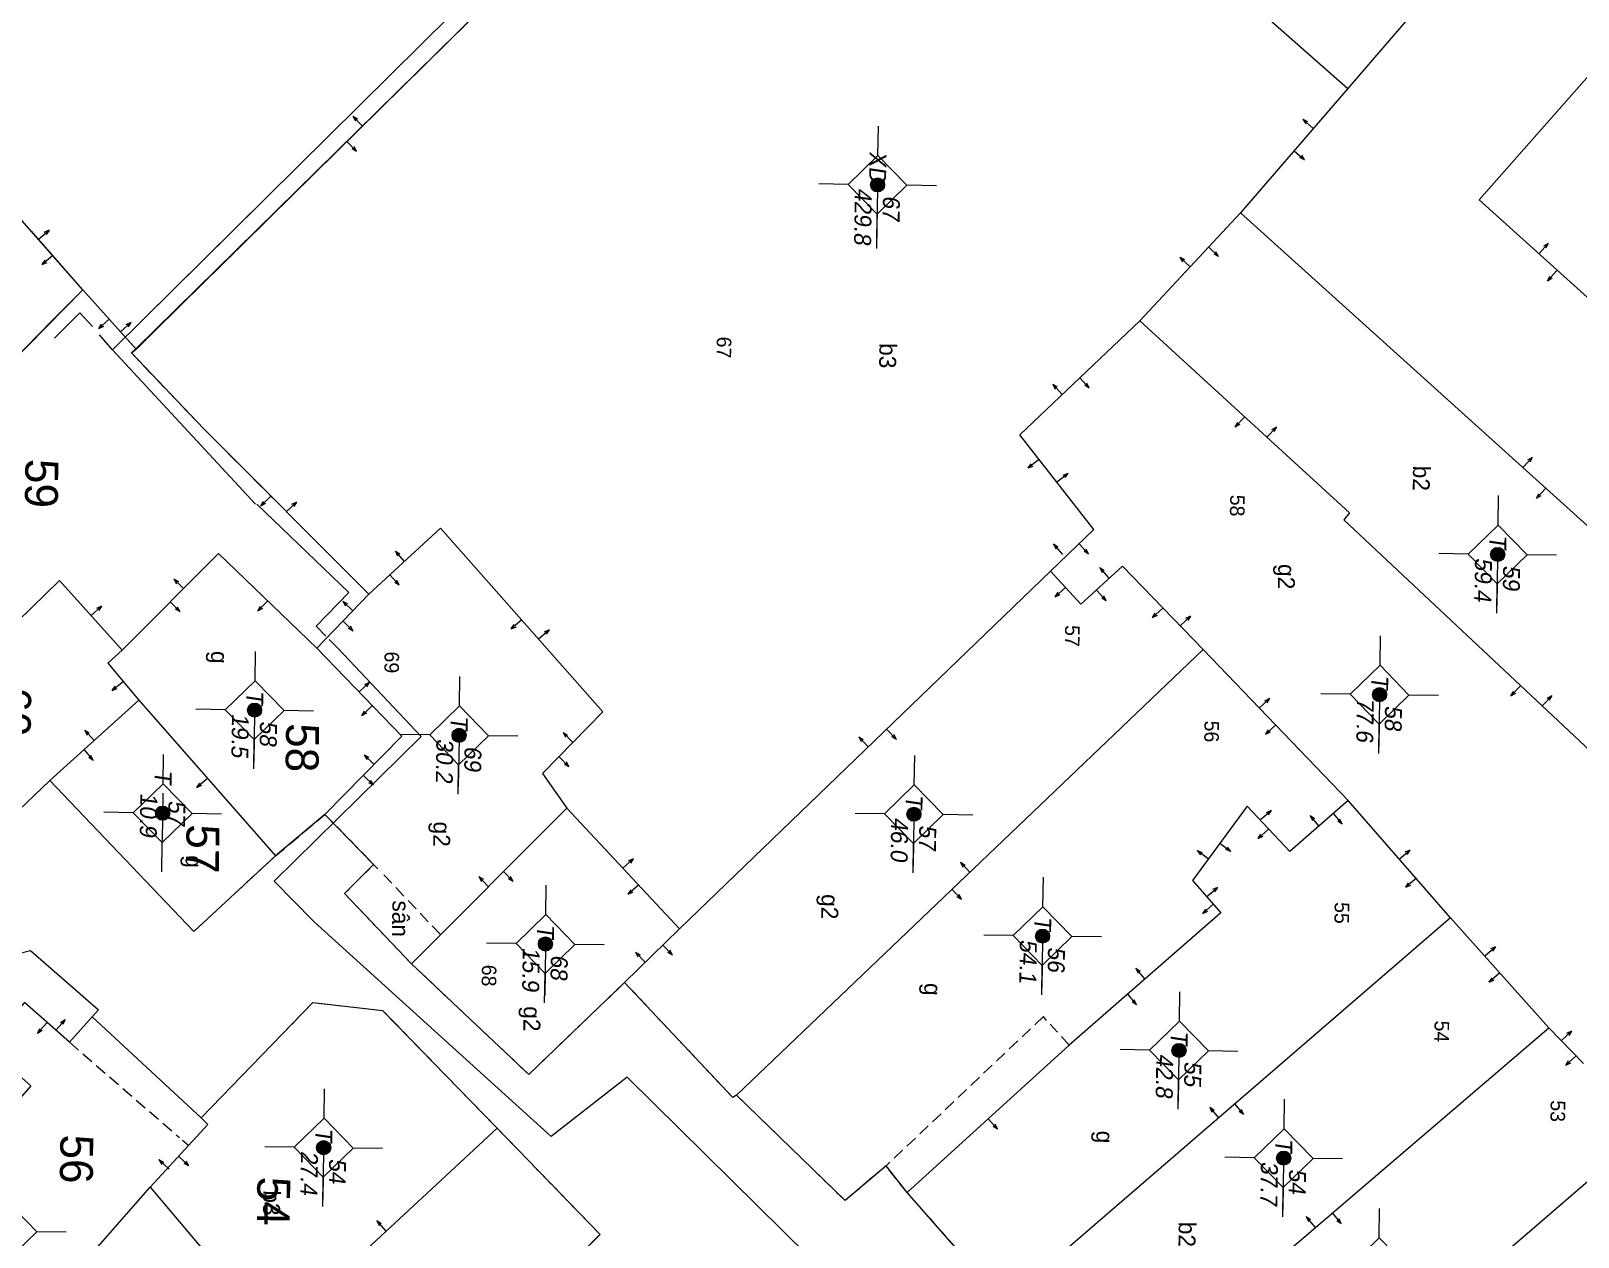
# Model space of a CAD drawing. Extents: x 601689 to 602595, y 1189742 to 1190763.
# Drawn here: x 602397.07 to 602429.96, y 1190311.93 to 1190337.57 of the extents above; entities that cross this region are included whole.
import ezdxf
from ezdxf.enums import TextEntityAlignment as Align

# ---------------------------------------------------------------- set-up
doc = ezdxf.new("R2010")
doc.units = 0
doc.header["$MEASUREMENT"] = 0
doc.linetypes.add('HIDDEN', pattern=[0.375, 0.25, -0.125])
for name, color, linetype in [('10', 250, 'Continuous'), ('11', 7, 'Continuous'), ('13', 7, 'Continuous'), ('14', 7, 'Continuous'), ('15', 7, 'Continuous'), ('16', 7, 'Continuous'), ('22', 7, 'Continuous'), ('53', 7, 'Continuous'), ('57', 7, 'Continuous')]:
    doc.layers.add(name, color=color, linetype=linetype)
doc.layers.get('0').off()
doc.styles.add('TXT', font='vnshx.shx')

# ---------------------------------------------------------------- blocks, each defined once
blk = doc.blocks.new('NH3R')
at = {"layer": '16', "color": 7, "linetype": 'Continuous', "lineweight": 0}
for p, q in [((0, 0), (0.297, -0.005)), ((0.297, -0.005), (0.186, 0.031)), ((0.297, -0.005), (0.189, -0.033))]:
    blk.add_line(p, q, dxfattribs=at)
blk = doc.blocks.new('*M62626262')
at = {"layer": '13', "color": 3, "linetype": 'Continuous', "lineweight": 0}
blk.add_line((602509.489, 1190092.358), (602510.509, 1190092.358), dxfattribs=at)
at = {"layer": '13', "color": 3, "linetype": 'Continuous', "lineweight": 0, "style": 'TXT', "oblique": 7.6055}
for s, p in [('59', (602509.639, 1190092.658)), ('59.4', (602509.489, 1190092.058))]:
    blk.add_text(s, height=0.36, dxfattribs=at).set_placement(p, align=Align.MIDDLE_LEFT)
blk.add_text('T', height=0.36, dxfattribs=at).set_placement((602509.292, 1190092.358), align=Align.MIDDLE_RIGHT)
blk = doc.blocks.new('*M66666666')
at = {"layer": '13', "color": 3, "linetype": 'Continuous', "lineweight": 0}
blk.add_line((602512.506, 1190089.89), (602513.526, 1190089.89), dxfattribs=at)
at = {"layer": '13', "color": 3, "linetype": 'Continuous', "lineweight": 0, "style": 'TXT', "oblique": 7.6055}
blk.add_text('T', height=0.36, dxfattribs=at).set_placement((602512.309, 1190089.89), align=Align.MIDDLE_RIGHT)
for s, p in [('58', (602512.656, 1190090.19)), ('77.6', (602512.506, 1190089.59))]:
    blk.add_text(s, height=0.36, dxfattribs=at).set_placement(p, align=Align.MIDDLE_LEFT)
blk = doc.blocks.new('*M67676767')
at = {"layer": '13', "color": 3, "linetype": 'Continuous', "lineweight": 0}
blk.add_line((602522.386, 1190087.994), (602523.406, 1190087.994), dxfattribs=at)
at = {"layer": '13', "color": 3, "linetype": 'Continuous', "lineweight": 0, "style": 'TXT', "oblique": 7.6055}
for s, p in [('54', (602522.536, 1190088.294)), ('37.7', (602522.386, 1190087.694))]:
    blk.add_text(s, height=0.36, dxfattribs=at).set_placement(p, align=Align.MIDDLE_LEFT)
blk.add_text('T', height=0.36, dxfattribs=at).set_placement((602522.189, 1190087.994), align=Align.MIDDLE_RIGHT)
blk = doc.blocks.new('*M68686868')
at = {"layer": '13', "color": 3, "linetype": 'Continuous', "lineweight": 0}
blk.add_line((602520.131, 1190085.737), (602521.151, 1190085.737), dxfattribs=at)
at = {"layer": '13', "color": 3, "linetype": 'Continuous', "lineweight": 0, "style": 'TXT', "oblique": 7.6055}
for s, p in [('55', (602520.281, 1190086.037)), ('42.8', (602520.131, 1190085.437))]:
    blk.add_text(s, height=0.36, dxfattribs=at).set_placement(p, align=Align.MIDDLE_LEFT)
blk.add_text('T', height=0.36, dxfattribs=at).set_placement((602519.934, 1190085.737), align=Align.MIDDLE_RIGHT)
blk = doc.blocks.new('*M69696969')
at = {"layer": '13', "color": 3, "linetype": 'Continuous', "lineweight": 0}
blk.add_line((602517.741, 1190082.801), (602518.761, 1190082.801), dxfattribs=at)
at = {"layer": '13', "color": 3, "linetype": 'Continuous', "lineweight": 0, "style": 'TXT', "oblique": 7.6055}
for s, p in [('56', (602517.891, 1190083.101)), ('54.1', (602517.741, 1190082.501))]:
    blk.add_text(s, height=0.36, dxfattribs=at).set_placement(p, align=Align.MIDDLE_LEFT)
blk.add_text('T', height=0.36, dxfattribs=at).set_placement((602517.544, 1190082.801), align=Align.MIDDLE_RIGHT)
blk = doc.blocks.new('*M70707070')
at = {"layer": '13', "color": 3, "linetype": 'Continuous', "lineweight": 0}
blk.add_line((602515.19, 1190080.028), (602516.21, 1190080.028), dxfattribs=at)
at = {"layer": '13', "color": 3, "linetype": 'Continuous', "lineweight": 0, "style": 'TXT', "oblique": 7.6055}
blk.add_text('T', height=0.36, dxfattribs=at).set_placement((602514.993, 1190080.028), align=Align.MIDDLE_RIGHT)
for s, p in [('57', (602515.34, 1190080.328)), ('46.0', (602515.19, 1190079.728))]:
    blk.add_text(s, height=0.36, dxfattribs=at).set_placement(p, align=Align.MIDDLE_LEFT)
blk = doc.blocks.new('*M71717171')
at = {"layer": '13', "color": 3, "linetype": 'Continuous', "lineweight": 0}
blk.add_line((602501.824, 1190079.061), (602503.099, 1190079.061), dxfattribs=at)
at = {"layer": '13', "color": 3, "linetype": 'Continuous', "lineweight": 0, "style": 'TXT', "oblique": 7.6055}
for s, p in [('67', (602501.974, 1190079.361)), ('429.8', (602501.824, 1190078.761))]:
    blk.add_text(s, height=0.36, dxfattribs=at).set_placement(p, align=Align.MIDDLE_LEFT)
blk.add_text('XD', height=0.36, dxfattribs=at).set_placement((602501.705, 1190079.061), align=Align.MIDDLE_RIGHT)
blk = doc.blocks.new('*M72727272')
at = {"layer": '13', "color": 3, "linetype": 'Continuous', "lineweight": 0}
blk.add_line((602518.063, 1190072.236), (602519.083, 1190072.236), dxfattribs=at)
at = {"layer": '13', "color": 3, "linetype": 'Continuous', "lineweight": 0, "style": 'TXT', "oblique": 7.6055}
for s, p in [('68', (602518.213, 1190072.536)), ('15.9', (602518.063, 1190071.936))]:
    blk.add_text(s, height=0.36, dxfattribs=at).set_placement(p, align=Align.MIDDLE_LEFT)
blk.add_text('T', height=0.36, dxfattribs=at).set_placement((602517.866, 1190072.236), align=Align.MIDDLE_RIGHT)
blk = doc.blocks.new('*M73737373')
at = {"layer": '13', "color": 3, "linetype": 'Continuous', "lineweight": 0}
blk.add_line((602513.655, 1190070.336), (602514.675, 1190070.336), dxfattribs=at)
at = {"layer": '13', "color": 3, "linetype": 'Continuous', "lineweight": 0, "style": 'TXT', "oblique": 7.6055}
for s, p in [('69', (602513.805, 1190070.636)), ('30.2', (602513.655, 1190070.036))]:
    blk.add_text(s, height=0.36, dxfattribs=at).set_placement(p, align=Align.MIDDLE_LEFT)
blk.add_text('T', height=0.36, dxfattribs=at).set_placement((602513.458, 1190070.336), align=Align.MIDDLE_RIGHT)
blk = doc.blocks.new('CENTRD')
at = {"layer": '11', "linetype": 'Continuous', "lineweight": 0}
h = blk.add_hatch(color=2, dxfattribs=at)
edge = h.paths.add_edge_path()
edge.add_arc((0, 0), 0.15, 0, 360)
at = {"layer": '11', "color": 2, "linetype": 'Continuous', "lineweight": 0}
for p, q in [((0, 1.25), (0, 0.625)), ((0, 0.625), (-0.625, 0)), ((0.625, 0), (0, 0.625)), ((-0.625, 0), (-1.25, 0)), ((-0.625, 0), (0, -0.625)), ((0, -0.625), (0.625, 0)), ((1.25, 0), (0.625, 0)), ((0, -0.625), (0, -1.25))]:
    blk.add_line(p, q, dxfattribs=at)
blk.add_circle((0, 0), 0.15, dxfattribs=at)
blk = doc.blocks.new('*M3324332433243324')
at = {"layer": '13', "color": 3, "linetype": 'Continuous', "lineweight": 0}
blk.add_line((602522.461, 1190067.585), (602523.481, 1190067.585), dxfattribs=at)
at = {"layer": '13', "color": 3, "linetype": 'Continuous', "lineweight": 0, "style": 'TXT', "oblique": 7.6055}
for s, p in [('54', (602522.611, 1190067.885)), ('27.4', (602522.461, 1190067.285))]:
    blk.add_text(s, height=0.36, dxfattribs=at).set_placement(p, align=Align.MIDDLE_LEFT)
blk.add_text('T', height=0.36, dxfattribs=at).set_placement((602522.264, 1190067.585), align=Align.MIDDLE_RIGHT)
blk = doc.blocks.new('*M3328332833283328')
at = {"layer": '13', "color": 3, "linetype": 'Continuous', "lineweight": 0}
blk.add_line((602513.182, 1190065.982), (602514.202, 1190065.982), dxfattribs=at)
at = {"layer": '13', "color": 3, "linetype": 'Continuous', "lineweight": 0, "style": 'TXT', "oblique": 7.6055}
for s, p in [('58', (602513.332, 1190066.282)), ('19.5', (602513.182, 1190065.682))]:
    blk.add_text(s, height=0.36, dxfattribs=at).set_placement(p, align=Align.MIDDLE_LEFT)
blk.add_text('T', height=0.36, dxfattribs=at).set_placement((602512.985, 1190065.982), align=Align.MIDDLE_RIGHT)
blk = doc.blocks.new('*M3332333233323332')
at = {"layer": '13', "color": 3, "linetype": 'Continuous', "lineweight": 0}
blk.add_line((602515.4, 1190064.059), (602516.42, 1190064.059), dxfattribs=at)
at = {"layer": '13', "color": 3, "linetype": 'Continuous', "lineweight": 0, "style": 'TXT', "oblique": 7.6055}
for s, p in [('57', (602515.55, 1190064.359)), ('10.9', (602515.4, 1190063.759))]:
    blk.add_text(s, height=0.36, dxfattribs=at).set_placement(p, align=Align.MIDDLE_LEFT)
blk.add_text('T', height=0.36, dxfattribs=at).set_placement((602515.203, 1190064.059), align=Align.MIDDLE_RIGHT)
blk = doc.blocks.new('B')
at = {"color": 7, "linetype": 'Continuous', "lineweight": 0}
for p, q in [((0.8, 2.62), (0.801, 5.6)), ((0.62, 2.441), (0.96, 2.78)), ((0.62, -0.969), (0.96, -0.63)), ((0.8, -4.05), (0.8, -0.81))]:
    blk.add_line(p, q, dxfattribs=at)
for points in [[(0.801, 5.6), (0.53, 5.331), (0.8, 10.21), (1.04, 4.83), (0.801, 5.6)], [(0.8, -4.05), (0.531, -4.309), (0.53, -9.429)], [(0.8, -4.05), (1.04, -4.569), (1.04, -10.289)], [(0.53, -7.289), (0.8, -6.95), (1.04, -8.139)]]:
    blk.add_lwpolyline(points, dxfattribs=at)
for points in [[(0.801, 5.6), (0.8, 10.21), (1.04, 4.83)], [(0.8, -4.05), (0.8, -6.95), (1.04, -4.569), (1.04, -8.139)]]:
    blk.add_solid(points, dxfattribs=at)
at = {"color": 7, "linetype": 'Continuous', "lineweight": 0, "style": 'TXT'}
blk.add_text('B', height=1.815, rotation=360, dxfattribs=at).set_placement((0, 0))

msp = doc.modelspace()

# ---------------------------------------------------------------- linework, layer by layer
at = {"layer": '10', "color": 7, "linetype": 'Continuous', "lineweight": 0}
for p, q in [((602437.14, 1190350.368), (602425.068, 1190336.353)), ((602422.113, 1190338.964), (602425.068, 1190336.353)), ((602425.068, 1190336.353), (602422.791, 1190333.704)), ((602398.178, 1190332.072), (602395.735, 1190334.836)), ((602420.65, 1190331.414), (602422.791, 1190333.704)), ((602398.178, 1190332.072), (602397.085, 1190333.317)), ((602399.301, 1190330.818), (602398.178, 1190332.072)), ((602410.862, 1190318.487), (602418.746, 1190326.089)), ((602412.074, 1190314.95), (602421.993, 1190324.424)), ((602425.08, 1190321.212), (602421.993, 1190324.424)), ((602397.474, 1190321.641), (602399.368, 1190323.345)), ((602399.368, 1190323.345), (602402.272, 1190320.035)), ((602408.467, 1190321.049), (602405.161, 1190317.745)), ((602410.862, 1190318.487), (602408.467, 1190321.049)), ((602427.256, 1190318.722), (602425.08, 1190321.212)), ((602427.256, 1190318.722), (602418.067, 1190310.798)), ((602429.343, 1190316.384), (602427.256, 1190318.722)), ((602409.696, 1190317.343), (602410.862, 1190318.487)), ((602398.375, 1190316.618), (602400.696, 1190314.467)), ((602420.135, 1190308.51), (602429.343, 1190316.384)), ((602430.083, 1190315.623), (602429.343, 1190316.384)), ((602406.983, 1190314.25), (602402.263, 1190309.864)), ((602422.225, 1190306.27), (602431.322, 1190314.116)), ((602394.902, 1190307.635), (602399.606, 1190312.991)), ((602399.606, 1190312.991), (602402.263, 1190309.864))]:
    msp.add_line(p, q, dxfattribs=at)
for points in [[(602431.192, 1190355.64), (602428.099, 1190358.352), (602408.272, 1190339.643), (602399.301, 1190330.818)], [(602439.974, 1190347.719), (602427.865, 1190333.984), (602430.808, 1190331.324)], [(602408.272, 1190339.643), (602399.31, 1190330.806), (602398.178, 1190332.072)], [(602422.791, 1190333.704), (602434.783, 1190322.89), (602435.871, 1190321.994)], [(602377.264, 1190314.388), (602379.537, 1190312.377), (602386.892, 1190320.076), (602391.124, 1190324.598), (602391.045, 1190324.669), (602392.68, 1190326.476), (602398.178, 1190332.072)], [(602403.153, 1190324.453), (602404.258, 1190325.598), (602400.747, 1190329.116), (602399.209, 1190330.728), (602399.31, 1190330.806), (602398.178, 1190332.072), (602392.68, 1190326.476), (602391.045, 1190324.669), (602391.124, 1190324.598), (602385.38, 1190318.486)], [(602396.118, 1190329.98), (602397.518, 1190331.41), (602398.178, 1190332.072)], [(602418.746, 1190326.089), (602419.668, 1190326.976), (602418.096, 1190328.988), (602420.65, 1190331.414)], [(602420.65, 1190331.414), (602425.104, 1190327.333), (602424.982, 1190327.183), (602433.414, 1190319.278)], [(602399.301, 1190330.818), (602399.209, 1190330.728), (602400.747, 1190329.116), (602404.258, 1190325.598)], [(602404.258, 1190325.598), (602405.778, 1190327.007), (602409.235, 1190323.099), (602407.946, 1190321.787), (602408.467, 1190321.049)], [(602399.013, 1190324.41), (602401.061, 1190326.462), (602403.153, 1190324.453)], [(602399.013, 1190324.41), (602397.683, 1190325.889), (602395.027, 1190323.305), (602394.673, 1190323.689), (602391.153, 1190320.078)], [(602418.746, 1190326.089), (602419.397, 1190325.39), (602420.278, 1190326.198), (602421.993, 1190324.424)], [(602405.161, 1190317.745), (602403.742, 1190319.235), (602404.36, 1190319.856), (602403.324, 1190320.92), (602404.958, 1190322.579), (602403.153, 1190324.453), (602404.258, 1190325.598)], [(602399.013, 1190324.41), (602398.708, 1190324.133), (602399.368, 1190323.345)], [(602403.153, 1190324.453), (602404.958, 1190322.579), (602403.324, 1190320.92), (602402.272, 1190320.035)], [(602391.153, 1190320.078), (602393.39, 1190317.737), (602397.474, 1190321.641)], [(602397.474, 1190321.641), (602400.54, 1190318.428), (602402.272, 1190320.035)], [(602425.08, 1190321.212), (602423.835, 1190320.129), (602422.928, 1190321.091), (602421.766, 1190319.517), (602422.367, 1190318.829), (602419.148, 1190316.013), (602415.705, 1190312.88)], [(602392.799, 1190315.464), (602395.87, 1190317.723), (602397.065, 1190318.026), (602398.508, 1190316.767), (602398.375, 1190316.618)], [(602409.696, 1190317.343), (602407.658, 1190315.391), (602405.161, 1190317.745)], [(602412.074, 1190314.95), (602411.993, 1190314.902), (602409.696, 1190317.343)], [(602398.375, 1190316.618), (602397.897, 1190316.074), (602396.94, 1190316.917), (602396.117, 1190315.989), (602397.075, 1190315.146), (602395.175, 1190312.982)], [(602406.983, 1190314.25), (602404.558, 1190316.744), (602403.06, 1190316.913), (602400.696, 1190314.467)], [(602415.705, 1190312.88), (602415.253, 1190313.446), (602414.382, 1190312.709), (602412.074, 1190314.95)], [(602400.696, 1190314.467), (602400.834, 1190314.325), (602399.606, 1190312.991)], [(602408.706, 1190311.526), (602409.172, 1190311.99), (602406.983, 1190314.25)], [(602418.067, 1190310.798), (602417.753, 1190310.552), (602415.705, 1190312.88)]]:
    msp.add_lwpolyline(points, dxfattribs=at)
at = {"layer": '14', "color": 6, "linetype": 'HIDDEN', "lineweight": 0}
for p, q in [((602404.449, 1190319.765), (602404.36, 1190319.856)), ((602405.779, 1190318.366), (602404.547, 1190319.663)), ((602418.597, 1190316.621), (602415.253, 1190313.446)), ((602418.665, 1190316.54), (602418.597, 1190316.621)), ((602419.148, 1190316.013), (602418.744, 1190316.459)), ((602397.897, 1190316.074), (602400.23, 1190314.052)), ((602400.299, 1190313.991), (602400.428, 1190313.879))]:
    msp.add_line(p, q, dxfattribs=at)
at = {"layer": '22', "color": 7, "linetype": 'HIDDEN', "lineweight": 0}
for p, q in [((602402.453, 1190333.903), (602399.31, 1190330.806)), ((602399.31, 1190330.806), (602399.209, 1190330.728)), ((602399.209, 1190330.728), (602400.747, 1190329.116)), ((602400.747, 1190329.116), (602402.227, 1190327.636)), ((602403.324, 1190320.92), (602404.36, 1190319.856)), ((602404.36, 1190319.856), (602403.742, 1190319.235)), ((602405.161, 1190317.745), (602403.742, 1190319.235)), ((602407.658, 1190315.391), (602405.161, 1190317.745)), ((602409.696, 1190317.343), (602408.632, 1190316.328)), ((602411.993, 1190314.902), (602409.696, 1190317.343)), ((602408.632, 1190316.328), (602407.658, 1190315.391)), ((602412.074, 1190314.95), (602411.993, 1190314.902)), ((602414.382, 1190312.709), (602412.074, 1190314.95)), ((602417.753, 1190310.552), (602415.705, 1190312.88))]:
    msp.add_line(p, q, dxfattribs=at)
for points in [[(602400.56, 1190318.448), (602402.272, 1190320.035), (602402.576, 1190320.291), (602403.324, 1190320.92)], [(602409.022, 1190308.332), (602410.501, 1190309.682), (602408.706, 1190311.526), (602409.172, 1190311.99), (602406.983, 1190314.25), (602404.558, 1190316.744), (602403.06, 1190316.913), (602402.471, 1190316.302)], [(602415.705, 1190312.88), (602415.253, 1190313.446), (602414.382, 1190312.709)]]:
    msp.add_lwpolyline(points, dxfattribs=at)
at = {"layer": '57', "color": 172, "linetype": 'Continuous', "lineweight": 0}
for p, q in [((602398.111, 1190331.583), (602397.573, 1190331.04)), ((602398.111, 1190331.583), (602397.573, 1190331.04)), ((602398.111, 1190331.583), (602397.573, 1190331.04)), ((602398.386, 1190331.289), (602398.111, 1190331.583)), ((602398.386, 1190331.289), (602398.111, 1190331.583)), ((602398.386, 1190331.289), (602398.111, 1190331.583)), ((602398.81, 1190330.793), (602398.534, 1190331.117)), ((602398.81, 1190330.793), (602398.534, 1190331.117)), ((602398.81, 1190330.793), (602398.534, 1190331.117))]:
    msp.add_line(p, q, dxfattribs=at)
for points in [[(602401.845, 1190327.511), (602398.81, 1190330.793), (602407.985, 1190339.877)], [(602401.845, 1190327.511), (602398.81, 1190330.793), (602407.985, 1190339.877)], [(602401.845, 1190327.511), (602398.81, 1190330.793), (602401.963, 1190333.91)], [(602403.346, 1190324.71), (602403.139, 1190324.923), (602403.829, 1190325.634), (602401.875, 1190327.511)], [(602403.346, 1190324.71), (602403.139, 1190324.923), (602403.829, 1190325.634), (602401.875, 1190327.511)], [(602403.073, 1190318.653), (602402.245, 1190319.496), (602405.368, 1190322.573), (602403.603, 1190324.446), (602403.415, 1190324.639)], [(602423.59, 1190301.552), (602422.999, 1190302.249), (602409.748, 1190315.332), (602408.131, 1190314.075), (602403.093, 1190318.633), (602403.073, 1190318.653), (602402.245, 1190319.496), (602405.368, 1190322.573), (602403.603, 1190324.446), (602403.415, 1190324.639)], [(602429.82, 1190294.256), (602422.999, 1190302.249), (602409.748, 1190315.332), (602408.131, 1190314.075), (602403.093, 1190318.633)]]:
    msp.add_lwpolyline(points, dxfattribs=at)

# ---------------------------------------------------------------- block references
at = {"color": 7, "linetype": 'Continuous', "lineweight": 0, "rotation": 269.214199256255}
msp.add_blockref('B', (602423.25, 1190320.527), dxfattribs=at)
at = {"layer": '11', "color": 2, "linetype": 'Continuous', "lineweight": 0, "rotation": 269.1680420500809}
for p in [(602415.072, 1190334.302), (602428.256, 1190326.445), (602425.745, 1190323.464), (602401.829, 1190323.135), (602406.176, 1190322.599), (602399.874, 1190320.945), (602415.845, 1190320.923), (602408.012, 1190318.164), (602418.58, 1190318.332), (602421.481, 1190315.9), (602403.297, 1190313.834), (602423.705, 1190313.612), (602396.573, 1190312.056), (602425.728, 1190311.293)]:
    msp.add_blockref('CENTRD', p, dxfattribs=at)
at = {"layer": '13', "color": 3, "linetype": 'Continuous', "lineweight": 0, "rotation": 269.1680420500809}
for name, p in [('*M71717171', (-578790.27, 1810052.359)), ('*M62626262', (-578790.27, 1810052.359)), ('*M66666666', (-578790.27, 1810052.359)), ('*M3328332833283328', (-578790.27, 1810052.359)), ('*M73737373', (-578790.27, 1810052.359)), ('*M3332333233323332', (-578790.262, 1810052.86)), ('*M70707070', (-578790.27, 1810052.359)), ('*M69696969', (-578790.27, 1810052.359)), ('*M72727272', (-578790.27, 1810052.359)), ('*M68686868', (-578790.27, 1810052.359)), ('*M3324332433243324', (-578790.27, 1810052.359)), ('*M67676767', (-578790.27, 1810052.359))]:
    msp.add_blockref(name, p, dxfattribs=at)
at = {"layer": '16', "color": 7, "linetype": 'Continuous', "lineweight": 0}
for p, rotation in [((602404.125, 1190335.55), 134.6010193557159), ((602404.125, 1190335.55), 134.6010193557159), ((602403.791, 1190335.225), 314.601019355716), ((602403.791, 1190335.225), 314.601019355716), ((602398.739, 1190331.444), 221.8272585113497), ((602398.739, 1190331.444), 221.8272585113497), ((602398.975, 1190331.18), 41.82725851134968), ((602398.975, 1190331.18), 41.82725851134968), ((602428.787, 1190328.291), 47.96211308447412), ((602418.508, 1190328.462), 218.0136479008628), ((602418.883, 1190327.987), 38.013647900863), ((602429.281, 1190327.855), 227.9621130844741), ((602402.177, 1190327.686), 224.9500602820964), ((602402.177, 1190327.686), 224.9500602820964), ((602402.503, 1190327.352), 44.9500602820965), ((602402.503, 1190327.352), 44.9500602820965), ((602405.019, 1190326.297), 132.8463667141797), ((602419.355, 1190326.671), 313.8933528351318), ((602400.321, 1190325.712), 135.0538340393659), ((602404.704, 1190326.012), 312.8463667141797), ((602419.071, 1190325.745), 222.9409078129256), ((602419.731, 1190325.675), 313.8933528351318), ((602400.037, 1190325.435), 315.0538340393658), ((602403.914, 1190325.243), 135.9974044589258), ((602403.914, 1190325.243), 135.9974044589258), ((602421.136, 1190325.306), 224.0444701009057), ((602403.711, 1190325.025), 315.9974044589259), ((602403.711, 1190325.025), 315.9974044589259), ((602421.51, 1190324.931), 44.04447010090573), ((602404.05, 1190323.521), 43.90316302187033), ((602404.05, 1190323.521), 43.90316302187033), ((602404.326, 1190323.227), 223.9031630218704), ((602404.326, 1190323.227), 223.9031630218704), ((602423.186, 1190323.178), 43.85580913078539), ((602408.596, 1190322.449), 135.5350097313863), ((602423.542, 1190322.824), 223.8558091307854), ((602404.369, 1190321.976), 135.4310294913446), ((602404.369, 1190321.976), 135.4310294913446), ((602408.302, 1190322.142), 315.5350097313864), ((602400.825, 1190321.684), 221.2699398736749), ((602404.146, 1190321.749), 315.4310294913448), ((602404.146, 1190321.749), 315.4310294913448), ((602423.214, 1190320.807), 41.10936460933056), ((602422.347, 1190320.31), 323.5663174059644), ((602409.659, 1190319.774), 43.05412611692616), ((602422.103, 1190319.973), 143.5663174059644), ((602417.039, 1190319.682), 133.686011871664), ((602409.994, 1190319.419), 223.054126116926), ((602416.654, 1190319.327), 313.686011871664), ((602422.072, 1190319.174), 41.10936460933056), ((602417.427, 1190314.447), 312.299227756321)]:
    msp.add_blockref('NH3R', p, dxfattribs=dict(at, rotation=rotation))
for p, xscale, yscale, rotation in [((602424.335, 1190335.503), 1.000002304162471, 1.000002304162471, 139.3248257921966), ((602423.929, 1190335.028), 1.000002304162471, 1.000002304162471, 319.3248257921966), ((602397.232, 1190333.145), 0.9999972251230506, 0.9999972251230506, 41.38307934374406), ((602397.537, 1190332.8), 0.9999972251230506, 0.9999972251230506, 221.383079343744), ((602421.715, 1190332.559), 1.000001207902172, 1.000001207902172, 136.9225839998702), ((602422.11, 1190332.984), 1.000001207902172, 1.000001207902172, 316.9225839998703), ((602429.129, 1190332.837), 0.9999982360388844, 0.9999982360388844, 47.94321355407329), ((602429.514, 1190332.482), 0.9999982360388844, 0.9999982360388844, 227.9432135540733), ((602419.373, 1190330.201), 0.9999985700832424, 0.9999985700832424, 313.5254536582853), ((602418.998, 1190329.845), 0.9999985700832424, 0.9999985700832424, 133.5254536582854), ((602422.881, 1190329.373), 1.000001604547483, 1.000001604547483, 227.4988079610002), ((602423.346, 1190328.936), 1.000001604547483, 1.000001604547483, 47.49880796100015), ((602419.011, 1190326.446), 0.999997619644894, 0.999997619644894, 132.5253441457656), ((602419.994, 1190325.942), 0.999997619644894, 0.999997619644894, 132.5253441457656), ((602398.352, 1190325.149), 0.9999976068620764, 0.9999976068620764, 41.97811101518278), ((602402.107, 1190325.457), 1.0000010963592, 1.0000010963592, 226.1672921430089), ((602407.512, 1190325.054), 0.9999981056845758, 0.9999981056845758, 221.4969727355912), ((602407.866, 1190324.649), 0.9999981056845758, 0.9999981056845758, 41.49697273559121), ((602399.033, 1190323.74), 1.00000101431743, 1.00000101431743, 219.8807229971249), ((602428.744, 1190323.652), 0.9999982896095893, 0.9999982896095893, 226.8474209585815), ((602429.198, 1190323.226), 0.9999982896095893, 0.9999982896095893, 46.84742095858159), ((602398.416, 1190322.488), 1.000001075032896, 1.000001075032896, 131.9877472356406), ((602415.27, 1190322.727), 0.99999888774512, 0.99999888774512, 313.9501396464193), ((602398.203, 1190322.291), 1.000001075032896, 1.000001075032896, 311.9877472356405), ((602414.874, 1190322.353), 0.99999888774512, 0.99999888774512, 133.9501396464193), ((602424.756, 1190320.937), 0.9999988752442124, 0.9999988752442124, 311.0237718454586), ((602423.381, 1190320.606), 1.000001253568866, 1.000001253568866, 223.2992331920417), ((602424.462, 1190320.67), 0.9999988752442124, 0.9999988752442124, 131.0237718454584), ((602426.163, 1190319.967), 0.9999983289446444, 0.9999983289446444, 41.14714347397621), ((602407.118, 1190319.708), 1.000001448812392, 1.000001448812392, 314.9594923611118), ((602406.803, 1190319.382), 1.000001448812392, 1.000001448812392, 134.9594923611117), ((602426.527, 1190319.562), 0.999998328944644, 0.999998328944644, 221.1471434739761), ((602422.21, 1190319.012), 1.000001253568866, 1.000001253568866, 223.2992331920417), ((602410.131, 1190317.777), 1.000001286647944, 1.000001286647944, 134.459333082517), ((602410.507, 1190318.141), 1.000001286647944, 1.000001286647944, 314.459333082517), ((602427.984, 1190317.912), 0.9999983289446444, 0.9999983289446444, 41.14714347397621), ((602420.757, 1190317.422), 0.9999970651046508, 0.9999970651046508, 131.1845456677814), ((602428.3, 1190317.548), 0.9999981285396788, 0.9999981285396788, 221.7609785881212), ((602428.3, 1190317.548), 0.9999981285396788, 0.9999981285396788, 221.7609785881212), ((602428.3, 1190317.548), 0.9999981285396788, 0.9999981285396788, 221.7609785881212), ((602420.383, 1190317.096), 0.9999970651046513, 0.9999970651046513, 311.1845456677814), ((602397.413, 1190316.491), 1.00000102214539, 1.00000102214539, 228.6623619226285), ((602397.601, 1190316.329), 1.00000102214539, 1.00000102214539, 48.66236192262853), ((602429.61, 1190316.11), 1.000001862165192, 1.000001862165192, 44.21445218731371), ((602429.926, 1190315.785), 0.9999981285396788, 0.9999981285396788, 221.7609785881212), ((602422.327, 1190314.469), 1.000002345047779, 1.000002345047779, 130.7690550940946), ((602422.661, 1190314.765), 1.000002345047779, 1.000002345047779, 310.7690550940946), ((602400.011, 1190313.375), 0.9999972362687176, 0.9999972362687176, 137.3380141672747), ((602400.214, 1190313.652), 0.9999972362687174, 0.9999972362687174, 317.3380141672747), ((602424.74, 1190312.446), 0.9999980768988556, 0.9999980768988556, 310.5331487322803), ((602404.623, 1190312.062), 0.9999987526420688, 0.9999987526420688, 132.8933522347874), ((602424.375, 1190312.141), 0.9999980768988556, 0.9999980768988556, 130.5331487322803)]:
    msp.add_blockref('NH3R', p, dxfattribs=dict(at, xscale=xscale, yscale=yscale, rotation=rotation))

# ---------------------------------------------------------------- texts
at = {"layer": '15', "color": 7, "linetype": 'Continuous', "lineweight": 0, "style": 'TXT'}
for s, p in [('b3', (602415.293, 1190330.936)), ('b2', (602426.637, 1190328.331)), ('g2', (602423.769, 1190326.24)), ('g', (602401.082, 1190324.391)), ('g2', (602405.812, 1190320.766)), ('g', (602400.542, 1190320.049)), ('s%%169n', (602404.94, 1190319.089)), ('g2', (602414.062, 1190319.223)), ('g', (602416.246, 1190317.333)), ('g2', (602407.729, 1190316.84)), ('g', (602419.903, 1190314.193)), ('b3', (602402.195, 1190312.926)), ('b2', (602421.656, 1190312.258))]:
    msp.add_text(s, height=0.36, rotation=269.2144, dxfattribs=at).set_placement(p, align=Align.MIDDLE_LEFT)
at = {"layer": '53', "color": 200, "linetype": 'Continuous', "lineweight": 0, "style": 'TXT'}
for s, height, p in [('67', 0.31, (602411.81, 1190331.075)), ('59', 0.7, (602397.308, 1190328.474)), ('58', 0.31, (602422.724, 1190327.714)), ('57', 0.31, (602419.215, 1190324.943)), ('69', 0.31, (602404.747, 1190324.381)), ('60', 0.7, (602396.731, 1190323.621)), ('58', 0.7, (602402.851, 1190322.857)), ('56', 0.31, (602422.178, 1190322.912)), ('57', 0.7, (602400.732, 1190320.706)), ('55', 0.31, (602424.946, 1190319.054)), ('68', 0.31, (602406.816, 1190317.722)), ('54', 0.31, (602427.07, 1190316.535)), ('53', 0.31, (602429.538, 1190314.841)), ('56', 0.7, (602398.051, 1190314.112)), ('54', 0.7, (602402.239, 1190313.215))]:
    msp.add_text(s, height=height, rotation=269.2144, dxfattribs=at).set_placement(p, align=Align.MIDDLE_LEFT)

doc.saveas('drawing.dxf')
